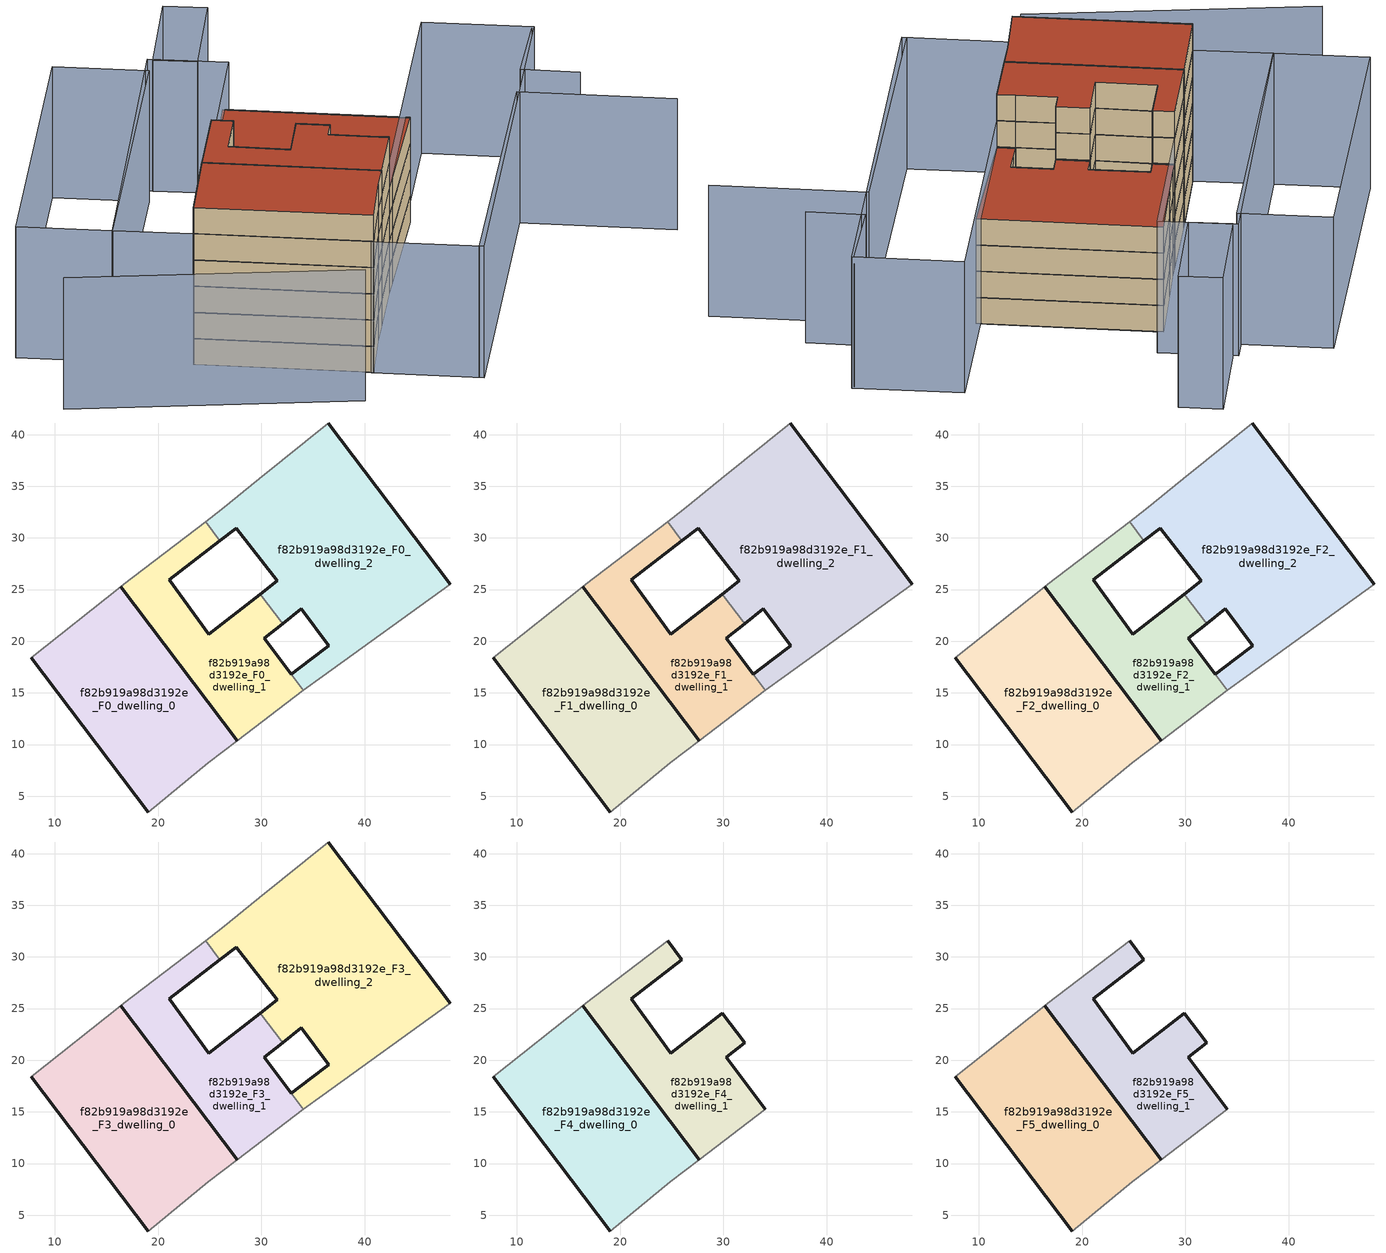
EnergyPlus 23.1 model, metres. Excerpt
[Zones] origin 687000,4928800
f82b919a98d3192e_F0_dwelling_0
 floor ground (EU_floor_Construction): 24.88,8.25 27.64,10.36 16.38,25.26 7.72,18.41 19.06,3.46 z0
 wall outside (EU_wall_Construction): 19.06,3.46 7.72,18.41 / 16.38,25.26 27.64,10.36 z0:3
 wall adiabatic (EU_wall_Construction): 7.72,18.41 16.38,25.26 / 27.64,10.36 24.88,8.25 19.06,3.46 z0:3
f82b919a98d3192e_F0_dwelling_1
 floor ground (EU_floor_Construction): 34.05,15.24 34.06,15.24 32.88,16.81 32.87,16.82 30.26,20.3 32.06,21.71 29.9,24.56 24.92,20.68 21.09,25.93 25.99,29.74 24.6,31.58 16.68,25.5 16.38,25.26 27.64,10.36 z0
 wall outside (EU_wall_Construction): 25.99,29.74 21.09,25.93 24.92,20.68 29.9,24.56 / 32.06,21.71 30.26,20.3 32.87,16.82 32.88,16.81 / 27.64,10.36 16.37,25.26 z0:3
 wall adiabatic (EU_wall_Construction): 34.06,15.24 34.05,15.24 27.64,10.36 / 16.38,25.26 16.68,25.5 24.6,31.58 z0:3
 wall to f82b919a98d3192e_F0_dwelling_2 (EU_wall_Construction): 24.6,31.58 25.99,29.74 / 29.9,24.56 32.06,21.71 / 32.88,16.81 34.06,15.24 z0:3
f82b919a98d3192e_F0_dwelling_2
 floor ground (EU_floor_Construction): 48.29,25.51 36.48,41.13 29.78,35.71 26.15,32.76 24.6,31.58 25.99,29.74 27.57,30.96 31.55,25.84 29.9,24.56 32.06,21.71 33.88,23.12 36.55,19.58 34.71,18.2 32.88,16.81 34.06,15.24 35.93,16.59 z0
 wall outside (EU_wall_Construction): 32.88,16.81 34.71,18.2 36.55,19.58 33.88,23.12 32.06,21.71 / 29.9,24.56 31.55,25.84 27.57,30.96 25.99,29.74 / 36.48,41.13 48.29,25.51 z0:3
 wall adiabatic (EU_wall_Construction): 24.6,31.58 26.15,32.76 29.78,35.71 36.48,41.13 / 48.29,25.51 35.93,16.59 34.06,15.24 z0:3
f82b919a98d3192e_F1_dwelling_0
 floor to f82b919a98d3192e_F0_dwelling_0 (EU_floor_Construction): 24.88,8.25 27.64,10.36 16.38,25.26 7.72,18.41 19.06,3.46 z3
 wall outside (EU_wall_Construction): 19.06,3.46 7.72,18.41 / 16.38,25.26 27.64,10.36 z3:6
 wall adiabatic (EU_wall_Construction): 7.72,18.41 16.38,25.26 / 27.64,10.36 24.88,8.25 19.06,3.46 z3:6
f82b919a98d3192e_F1_dwelling_1
 floor to f82b919a98d3192e_F0_dwelling_1 (EU_floor_Construction): 34.05,15.24 32.88,16.81 32.87,16.82 30.26,20.3 32.06,21.71 29.9,24.56 24.92,20.68 21.09,25.93 25.99,29.74 24.6,31.58 16.68,25.5 16.38,25.26 27.64,10.36 z3
 wall outside (EU_wall_Construction): 25.99,29.74 21.09,25.93 24.92,20.68 29.9,24.56 / 32.06,21.71 30.26,20.3 32.87,16.82 32.88,16.81 / 27.64,10.36 16.37,25.26 z3:6
 wall adiabatic (EU_wall_Construction): 34.06,15.24 34.05,15.24 27.64,10.36 / 16.38,25.26 16.68,25.5 24.6,31.58 z3:6
 wall to f82b919a98d3192e_F1_dwelling_2 (EU_wall_Construction): 24.6,31.58 25.99,29.74 / 29.9,24.56 32.06,21.71 / 32.88,16.81 34.06,15.24 z3:6
f82b919a98d3192e_F1_dwelling_2
 floor to f82b919a98d3192e_F0_dwelling_2 (EU_floor_Construction): 48.29,25.51 36.48,41.13 29.78,35.71 26.15,32.76 24.6,31.58 25.99,29.74 27.57,30.96 31.55,25.84 29.9,24.56 32.06,21.71 33.88,23.12 36.55,19.58 34.71,18.2 32.88,16.81 34.05,15.24 34.06,15.24 35.93,16.59 z3
 wall outside (EU_wall_Construction): 32.88,16.81 34.71,18.2 36.55,19.58 33.88,23.12 32.06,21.71 / 29.9,24.56 31.55,25.84 27.57,30.96 25.99,29.74 / 36.48,41.13 48.29,25.51 z3:6
 wall adiabatic (EU_wall_Construction): 24.6,31.58 26.15,32.76 29.78,35.71 36.48,41.13 / 48.29,25.51 35.93,16.59 34.06,15.24 z3:6
f82b919a98d3192e_F2_dwelling_0
 floor to f82b919a98d3192e_F1_dwelling_0 (EU_floor_Construction): 24.88,8.25 27.64,10.36 16.38,25.26 7.72,18.41 19.06,3.46 z6
 wall outside (EU_wall_Construction): 19.06,3.46 7.72,18.41 / 16.38,25.26 27.64,10.36 z6:9
 wall adiabatic (EU_wall_Construction): 7.72,18.41 16.38,25.26 / 27.64,10.36 24.88,8.25 19.06,3.46 z6:9
f82b919a98d3192e_F2_dwelling_1
 floor to f82b919a98d3192e_F1_dwelling_1 (EU_floor_Construction): 34.05,15.24 32.88,16.81 32.87,16.82 30.26,20.3 32.06,21.71 29.9,24.56 24.92,20.68 21.09,25.93 25.99,29.74 24.6,31.58 16.68,25.5 16.38,25.26 27.64,10.36 z6
 wall outside (EU_wall_Construction): 25.99,29.74 21.09,25.93 24.92,20.68 29.9,24.56 / 32.06,21.71 30.26,20.3 32.87,16.82 32.88,16.81 / 27.64,10.36 16.37,25.26 z6:9
 wall adiabatic (EU_wall_Construction): 34.06,15.24 34.05,15.24 27.64,10.36 / 16.38,25.26 16.68,25.5 24.6,31.58 z6:9
 wall to f82b919a98d3192e_F2_dwelling_2 (EU_wall_Construction): 24.6,31.58 25.99,29.74 / 29.9,24.56 32.06,21.71 / 32.88,16.81 34.06,15.24 z6:9
f82b919a98d3192e_F2_dwelling_2
 floor to f82b919a98d3192e_F1_dwelling_2 (EU_floor_Construction): 48.29,25.51 36.48,41.13 29.78,35.71 26.15,32.76 24.6,31.58 25.99,29.74 27.57,30.96 31.55,25.84 29.9,24.56 32.06,21.71 33.88,23.12 36.55,19.58 34.71,18.2 32.88,16.81 34.05,15.24 34.06,15.24 35.93,16.59 z6
 wall outside (EU_wall_Construction): 32.88,16.81 34.71,18.2 36.55,19.58 33.88,23.12 32.06,21.71 / 29.9,24.56 31.55,25.84 27.57,30.96 25.99,29.74 / 36.48,41.13 48.29,25.51 z6:9
 wall adiabatic (EU_wall_Construction): 24.6,31.58 26.15,32.76 29.78,35.71 36.48,41.13 / 48.29,25.51 35.93,16.59 34.06,15.24 z6:9
f82b919a98d3192e_F3_dwelling_0
 floor to f82b919a98d3192e_F2_dwelling_0 (EU_floor_Construction): 24.88,8.25 27.64,10.36 16.38,25.26 7.72,18.41 19.06,3.46 z9
 wall outside (EU_wall_Construction): 19.06,3.46 7.72,18.41 / 16.38,25.26 27.64,10.36 z9:12
 wall adiabatic (EU_wall_Construction): 7.72,18.41 16.38,25.26 / 27.64,10.36 24.88,8.25 19.06,3.46 z9:12
f82b919a98d3192e_F3_dwelling_1
 floor to f82b919a98d3192e_F2_dwelling_1 (EU_floor_Construction): 34.05,15.24 32.88,16.81 32.87,16.82 30.26,20.3 32.06,21.71 29.9,24.56 24.92,20.68 21.09,25.93 25.99,29.74 24.6,31.58 16.68,25.5 16.38,25.26 27.64,10.36 z9
 wall outside (EU_wall_Construction): 25.99,29.74 21.09,25.93 24.92,20.68 29.9,24.56 / 32.06,21.71 30.26,20.3 32.87,16.82 32.88,16.81 / 27.64,10.36 16.37,25.26 z9:12
 wall adiabatic (EU_wall_Construction): 34.06,15.24 34.05,15.24 27.64,10.36 / 16.38,25.26 16.68,25.5 24.6,31.58 z9:12
 wall to f82b919a98d3192e_F3_dwelling_2 (EU_wall_Construction): 24.6,31.58 25.99,29.74 / 29.9,24.56 32.06,21.71 / 32.88,16.81 34.06,15.24 z9:12
f82b919a98d3192e_F3_dwelling_2
 floor to f82b919a98d3192e_F2_dwelling_2 (EU_floor_Construction): 48.29,25.51 36.48,41.13 29.78,35.71 26.15,32.76 24.6,31.58 25.99,29.74 27.57,30.96 31.55,25.84 29.9,24.56 32.06,21.71 33.88,23.12 36.55,19.58 34.71,18.2 32.88,16.81 34.05,15.24 34.06,15.24 35.93,16.59 z9
 wall outside (EU_wall_Construction): 32.88,16.81 34.71,18.2 36.55,19.58 33.88,23.12 32.06,21.71 / 29.9,24.56 31.55,25.84 27.57,30.96 25.99,29.74 / 36.48,41.13 48.29,25.51 z9:12
 wall adiabatic (EU_wall_Construction): 24.6,31.58 26.15,32.76 29.78,35.71 36.48,41.13 / 48.29,25.51 35.93,16.59 34.06,15.24 z9:12
 roof outside (EU_roof_Construction): 36.48,41.13 48.29,25.51 35.93,16.59 34.06,15.24 32.88,16.81 34.71,18.2 36.55,19.58 33.88,23.12 32.06,21.71 29.9,24.56 31.55,25.84 27.57,30.96 25.99,29.74 24.6,31.58 26.15,32.76 29.78,35.71 z12
f82b919a98d3192e_F4_dwelling_0
 floor to f82b919a98d3192e_F3_dwelling_0 (EU_floor_Construction): 24.88,8.25 27.64,10.36 16.38,25.26 7.72,18.41 19.06,3.46 z12
 wall outside (EU_wall_Construction): 19.06,3.46 7.72,18.41 / 16.38,25.26 27.64,10.36 z12:15
 wall adiabatic (EU_wall_Construction): 7.72,18.41 16.38,25.26 / 27.64,10.36 24.88,8.25 19.06,3.46 z12:15
f82b919a98d3192e_F4_dwelling_1
 floor to f82b919a98d3192e_F3_dwelling_1 (EU_floor_Construction): 34.05,15.24 32.88,16.81 32.87,16.82 30.26,20.3 32.06,21.71 29.9,24.56 24.92,20.68 21.09,25.93 25.99,29.74 24.6,31.58 16.68,25.5 16.38,25.26 27.64,10.36 z12
 wall outside (EU_wall_Construction): 24.6,31.58 25.99,29.74 21.09,25.93 24.92,20.68 29.9,24.56 32.06,21.71 30.26,20.3 32.87,16.82 32.88,16.81 34.06,15.24 / 27.64,10.36 16.37,25.26 z12:15
 wall adiabatic (EU_wall_Construction): 34.06,15.24 34.05,15.24 27.64,10.36 / 16.38,25.26 16.68,25.5 24.6,31.58 z12:15
f82b919a98d3192e_F5_dwelling_0
 floor to f82b919a98d3192e_F4_dwelling_0 (EU_floor_Construction): 24.88,8.25 27.64,10.36 16.38,25.26 7.72,18.41 19.06,3.46 z15
 wall outside (EU_wall_Construction): 19.06,3.46 7.72,18.41 / 16.38,25.26 27.64,10.36 z15:18
 wall adiabatic (EU_wall_Construction): 7.72,18.41 16.38,25.26 / 27.64,10.36 24.88,8.25 19.06,3.46 z15:18
 roof outside (EU_roof_Construction): 16.38,25.26 27.64,10.36 24.88,8.25 19.06,3.46 7.72,18.41 z18
f82b919a98d3192e_F5_dwelling_1
 floor to f82b919a98d3192e_F4_dwelling_1 (EU_floor_Construction): 34.05,15.24 32.88,16.81 32.87,16.82 30.26,20.3 32.06,21.71 29.9,24.56 24.92,20.68 21.09,25.93 25.99,29.74 24.6,31.58 16.68,25.5 16.38,25.26 27.64,10.36 z15
 wall outside (EU_wall_Construction): 24.6,31.58 25.99,29.74 21.09,25.93 24.92,20.68 29.9,24.56 32.06,21.71 30.26,20.3 32.87,16.82 32.88,16.81 34.06,15.24 / 27.64,10.36 16.37,25.26 z15:18
 wall adiabatic (EU_wall_Construction): 34.06,15.24 34.05,15.24 27.64,10.36 / 16.38,25.26 16.68,25.5 24.6,31.58 z15:18
 roof outside (EU_roof_Construction): 29.9,24.56 32.06,21.71 30.26,20.3 32.87,16.82 32.88,16.81 34.06,15.24 34.05,15.24 27.64,10.36 16.38,25.26 16.68,25.5 24.6,31.58 25.99,29.74 21.09,25.93 24.92,20.68 z18
shading: -9.23,20.99 13.47,-0.48 / 25.67,-5.26 55.73,17.4 / 55.73,17.4 65.78,4.07 / 63.64,15.78 59.94,20.83 / 59.94,20.83 68,26.73 / 68.42,26.73 26,-5.7 / 26,-5.7 18.85,3.65 / 18.85,3.65 61.27,36.08 / 61.27,36.08 68.42,26.73 / 40.59,44.01 7.72,18.41 / 7.72,18.41 2.53,25.08 / 2.53,25.08 35.4,50.67 / 35.4,50.67 40.59,44.01 / 33.52,48.66 2.57,25.02 / 2.57,25.02 -3.56,33.03 / -3.56,33.03 27.4,56.68 / 27.4,56.68 33.52,48.66 / 35.68,50.14 45.96,58.3 / 45.96,58.3 48.85,54.65 / 48.85,54.65 38.57,46.49 / 38.57,46.49 35.68,50.14 z0:15
[Building]
EU S2 Campaign: North Axis=0; Terrain=City; Solar Distribution=FullExterior
[Site:Location]
Bologna: Latitude=44.5; Longitude=11.25; Time Zone=1; Elevation=37
[SizingPeriod:WeatherFileDays]
AnnualSizingPeriod: Begin Month=1; Begin Day of Month=1; End Month=12; End Day of Month=31; Day of Week for Start Day=Monday; Use Weather File Daylight Saving Period=No; Use Weather File Rain and Snow Indicators=No
[MATERIAL]
EU_InternalMass_Material: Roughness=MediumRough; Thickness=0.1; Conductivity=1; Density=1800; Specific Heat=900; Thermal Absorptance=0.9; Solar Absorptance=0.7; Visible Absorptance=0.7
[MATERIAL:NOMASS] Roughness=MediumRough; Thermal Absorptance=0.9; Solar Absorptance=0.7; Visible Absorptance=0.7
Name | Thermal Resistance
EU_wall_NoMass | 0.905828
EU_roof_NoMass | 0.37593
EU_floor_NoMass | 0.67114
[CONSTRUCTION]
EU_wall_Construction: EU_wall_NoMass
EU_roof_Construction: EU_roof_NoMass
EU_floor_Construction: EU_floor_NoMass
EU_InternalMass_Construction: EU_InternalMass_Material
[ZONE] Type=1; Multiplier=1; Ceiling Height=autocalculate; Floor Area=autocalculate; Part of Total Floor Area=Yes
Name | Volume
f82b919a98d3192e_F0_dwelling_0; f82b919a98d3192e_F1_dwelling_0; f82b919a98d3192e_F2_dwelling_0; f82b919a98d3192e_F3_dwelling_0; f82b919a98d3192e_F4_dwelling_0; f82b919a98d3192e_F5_dwelling_0 | 617.81
f82b919a98d3192e_F0_dwelling_1; f82b919a98d3192e_F1_dwelling_1; f82b919a98d3192e_F2_dwelling_1; f82b919a98d3192e_F3_dwelling_1; f82b919a98d3192e_F4_dwelling_1; f82b919a98d3192e_F5_dwelling_1 | 416.139
f82b919a98d3192e_F0_dwelling_2 | 819.551
f82b919a98d3192e_F1_dwelling_2; f82b919a98d3192e_F2_dwelling_2; f82b919a98d3192e_F3_dwelling_2 | 819.552
[INTERNALMASS] Construction=EU_InternalMass_Construction
Name | Zone or ZoneList | Surface Area
f82b919a98d3192e_F0_dwelling_0_EU_InternalMass | f82b919a98d3192e_F0_dwelling_0 | 205.936
f82b919a98d3192e_F0_dwelling_1_EU_InternalMass | f82b919a98d3192e_F0_dwelling_1 | 138.713
f82b919a98d3192e_F0_dwelling_2_EU_InternalMass | f82b919a98d3192e_F0_dwelling_2 | 273.184
f82b919a98d3192e_F1_dwelling_0_EU_InternalMass | f82b919a98d3192e_F1_dwelling_0 | 205.936
f82b919a98d3192e_F1_dwelling_1_EU_InternalMass | f82b919a98d3192e_F1_dwelling_1 | 138.713
f82b919a98d3192e_F1_dwelling_2_EU_InternalMass | f82b919a98d3192e_F1_dwelling_2 | 273.184
f82b919a98d3192e_F2_dwelling_0_EU_InternalMass | f82b919a98d3192e_F2_dwelling_0 | 205.936
f82b919a98d3192e_F2_dwelling_1_EU_InternalMass | f82b919a98d3192e_F2_dwelling_1 | 138.713
f82b919a98d3192e_F2_dwelling_2_EU_InternalMass | f82b919a98d3192e_F2_dwelling_2 | 273.184
f82b919a98d3192e_F3_dwelling_0_EU_InternalMass | f82b919a98d3192e_F3_dwelling_0 | 205.936
f82b919a98d3192e_F3_dwelling_1_EU_InternalMass | f82b919a98d3192e_F3_dwelling_1 | 138.713
f82b919a98d3192e_F3_dwelling_2_EU_InternalMass | f82b919a98d3192e_F3_dwelling_2 | 273.184
f82b919a98d3192e_F4_dwelling_0_EU_InternalMass | f82b919a98d3192e_F4_dwelling_0 | 344.65
f82b919a98d3192e_F4_dwelling_1_EU_InternalMass | f82b919a98d3192e_F4_dwelling_1 | 273.184
f82b919a98d3192e_F5_dwelling_0_EU_InternalMass | f82b919a98d3192e_F5_dwelling_0 | 344.65
f82b919a98d3192e_F5_dwelling_1_EU_InternalMass | f82b919a98d3192e_F5_dwelling_1 | 273.184
[OTHEREQUIPMENT] Fuel Type=Electricity; Design Level Calculation Method=Watts/Area; Power per Zone Floor Area=1; Fraction Latent=0; Fraction Radiant=0; Fraction Lost=0; Carbon Dioxide Generation Rate=0; EndUse Subcategory=EU_Step8_InternalGains
Name | Zone or ZoneList or Space or SpaceList | Schedule
EU_Step8_InternalGain_f82b919a98d3192e_F0_dwelling_0_f000 | f82b919a98d3192e_F0_dwelling_0 | EU_Step8_GainSchedule_f82b919a98d3192e_F0_dwelling_0_f000
EU_Step8_InternalGain_f82b919a98d3192e_F0_dwelling_1_f000 | f82b919a98d3192e_F0_dwelling_1 | EU_Step8_GainSchedule_f82b919a98d3192e_F0_dwelling_1_f000
EU_Step8_InternalGain_f82b919a98d3192e_F0_dwelling_2_f000 | f82b919a98d3192e_F0_dwelling_2 | EU_Step8_GainSchedule_f82b919a98d3192e_F0_dwelling_2_f000
EU_Step8_InternalGain_f82b919a98d3192e_F1_dwelling_0_f000 | f82b919a98d3192e_F1_dwelling_0 | EU_Step8_GainSchedule_f82b919a98d3192e_F1_dwelling_0_f000
EU_Step8_InternalGain_f82b919a98d3192e_F1_dwelling_1_f000 | f82b919a98d3192e_F1_dwelling_1 | EU_Step8_GainSchedule_f82b919a98d3192e_F1_dwelling_1_f000
EU_Step8_InternalGain_f82b919a98d3192e_F1_dwelling_2_f000 | f82b919a98d3192e_F1_dwelling_2 | EU_Step8_GainSchedule_f82b919a98d3192e_F1_dwelling_2_f000
EU_Step8_InternalGain_f82b919a98d3192e_F2_dwelling_0_f000 | f82b919a98d3192e_F2_dwelling_0 | EU_Step8_GainSchedule_f82b919a98d3192e_F2_dwelling_0_f000
EU_Step8_InternalGain_f82b919a98d3192e_F2_dwelling_1_f000 | f82b919a98d3192e_F2_dwelling_1 | EU_Step8_GainSchedule_f82b919a98d3192e_F2_dwelling_1_f000
EU_Step8_InternalGain_f82b919a98d3192e_F2_dwelling_2_f000 | f82b919a98d3192e_F2_dwelling_2 | EU_Step8_GainSchedule_f82b919a98d3192e_F2_dwelling_2_f000
EU_Step8_InternalGain_f82b919a98d3192e_F3_dwelling_0_f000 | f82b919a98d3192e_F3_dwelling_0 | EU_Step8_GainSchedule_f82b919a98d3192e_F3_dwelling_0_f000
EU_Step8_InternalGain_f82b919a98d3192e_F3_dwelling_1_f000 | f82b919a98d3192e_F3_dwelling_1 | EU_Step8_GainSchedule_f82b919a98d3192e_F3_dwelling_1_f000
EU_Step8_InternalGain_f82b919a98d3192e_F3_dwelling_2_f000 | f82b919a98d3192e_F3_dwelling_2 | EU_Step8_GainSchedule_f82b919a98d3192e_F3_dwelling_2_f000
EU_Step8_InternalGain_f82b919a98d3192e_F4_dwelling_0_f000 | f82b919a98d3192e_F4_dwelling_0 | EU_Step8_GainSchedule_f82b919a98d3192e_F4_dwelling_0_f000
EU_Step8_InternalGain_f82b919a98d3192e_F4_dwelling_1_f000 | f82b919a98d3192e_F4_dwelling_1 | EU_Step8_GainSchedule_f82b919a98d3192e_F4_dwelling_1_f000
EU_Step8_InternalGain_f82b919a98d3192e_F5_dwelling_0_f000 | f82b919a98d3192e_F5_dwelling_0 | EU_Step8_GainSchedule_f82b919a98d3192e_F5_dwelling_0_f000
EU_Step8_InternalGain_f82b919a98d3192e_F5_dwelling_1_f000 | f82b919a98d3192e_F5_dwelling_1 | EU_Step8_GainSchedule_f82b919a98d3192e_F5_dwelling_1_f000
[ZONEVENTILATION:DESIGNFLOWRATE] Schedule=EU_AlwaysOn; Design Flow Rate Calculation Method=AirChanges/Hour; Air Changes per Hour=0.73129; Ventilation Type=Natural; Fan Pressure Rise=0; Fan Total Efficiency=1; Constant Term Coefficient=1; Temperature Term Coefficient=0; Velocity Term Coefficient=0; Velocity Squared Term Coefficient=0; Minimum Indoor Temperature=-100; Maximum Indoor Temperature=100; Delta Temperature=-100; Minimum Outdoor Temperature=-100; Maximum Outdoor Temperature=100; Maximum Wind Speed=40
Name | Zone or ZoneList or Space or SpaceList
EU_ConstantAir_f82b919a98d3192e_F0_dwelling_0 | f82b919a98d3192e_F0_dwelling_0
EU_ConstantAir_f82b919a98d3192e_F0_dwelling_1 | f82b919a98d3192e_F0_dwelling_1
EU_ConstantAir_f82b919a98d3192e_F0_dwelling_2 | f82b919a98d3192e_F0_dwelling_2
EU_ConstantAir_f82b919a98d3192e_F1_dwelling_0 | f82b919a98d3192e_F1_dwelling_0
EU_ConstantAir_f82b919a98d3192e_F1_dwelling_1 | f82b919a98d3192e_F1_dwelling_1
EU_ConstantAir_f82b919a98d3192e_F1_dwelling_2 | f82b919a98d3192e_F1_dwelling_2
EU_ConstantAir_f82b919a98d3192e_F2_dwelling_0 | f82b919a98d3192e_F2_dwelling_0
EU_ConstantAir_f82b919a98d3192e_F2_dwelling_1 | f82b919a98d3192e_F2_dwelling_1
EU_ConstantAir_f82b919a98d3192e_F2_dwelling_2 | f82b919a98d3192e_F2_dwelling_2
EU_ConstantAir_f82b919a98d3192e_F3_dwelling_0 | f82b919a98d3192e_F3_dwelling_0
EU_ConstantAir_f82b919a98d3192e_F3_dwelling_1 | f82b919a98d3192e_F3_dwelling_1
EU_ConstantAir_f82b919a98d3192e_F3_dwelling_2 | f82b919a98d3192e_F3_dwelling_2
EU_ConstantAir_f82b919a98d3192e_F4_dwelling_0 | f82b919a98d3192e_F4_dwelling_0
EU_ConstantAir_f82b919a98d3192e_F4_dwelling_1 | f82b919a98d3192e_F4_dwelling_1
EU_ConstantAir_f82b919a98d3192e_F5_dwelling_0 | f82b919a98d3192e_F5_dwelling_0
EU_ConstantAir_f82b919a98d3192e_F5_dwelling_1 | f82b919a98d3192e_F5_dwelling_1
[HVACTEMPLATE:THERMOSTAT] Constant Heating Setpoint=20; Constant Cooling Setpoint=50
EU_HeatOnly_f82b919a98d3192e_F0_dwelling_0; EU_HeatOnly_f82b919a98d3192e_F0_dwelling_1; EU_HeatOnly_f82b919a98d3192e_F0_dwelling_2; EU_HeatOnly_f82b919a98d3192e_F1_dwelling_0; EU_HeatOnly_f82b919a98d3192e_F1_dwelling_1; EU_HeatOnly_f82b919a98d3192e_F1_dwelling_2; EU_HeatOnly_f82b919a98d3192e_F2_dwelling_0; EU_HeatOnly_f82b919a98d3192e_F2_dwelling_1; EU_HeatOnly_f82b919a98d3192e_F2_dwelling_2; EU_HeatOnly_f82b919a98d3192e_F3_dwelling_0; EU_HeatOnly_f82b919a98d3192e_F3_dwelling_1; EU_HeatOnly_f82b919a98d3192e_F3_dwelling_2; EU_HeatOnly_f82b919a98d3192e_F4_dwelling_0; EU_HeatOnly_f82b919a98d3192e_F4_dwelling_1; EU_HeatOnly_f82b919a98d3192e_F5_dwelling_0; EU_HeatOnly_f82b919a98d3192e_F5_dwelling_1
[HVACTEMPLATE:ZONE:IDEALLOADSAIRSYSTEM] System Availability Schedule=EU_AlwaysOn; Maximum Heating Supply Air Temperature=50; Minimum Cooling Supply Air Temperature=13; Maximum Heating Supply Air Humidity Ratio=0.0156; Minimum Cooling Supply Air Humidity Ratio=0.0077; Heating Limit=NoLimit; Cooling Limit=NoLimit; Heating Availability Schedule=EU_AlwaysOn; Cooling Availability Schedule=EU_CoolingOff; Dehumidification Control Type=ConstantSensibleHeatRatio; Cooling Sensible Heat Ratio=0.7; Dehumidification Setpoint=60; Humidification Control Type=None; Humidification Setpoint=30; Outdoor Air Method=None; Outdoor Air Flow Rate per Person=0.00944; Outdoor Air Flow Rate per Zone Floor Area=0; Outdoor Air Flow Rate per Zone=0; Demand Controlled Ventilation Type=None; Outdoor Air Economizer Type=NoEconomizer; Heat Recovery Type=None; Sensible Heat Recovery Effectiveness=0.7; Latent Heat Recovery Effectiveness=0.65
Name | Template Thermostat
f82b919a98d3192e_F0_dwelling_0 | EU_HeatOnly_f82b919a98d3192e_F0_dwelling_0
f82b919a98d3192e_F0_dwelling_1 | EU_HeatOnly_f82b919a98d3192e_F0_dwelling_1
f82b919a98d3192e_F0_dwelling_2 | EU_HeatOnly_f82b919a98d3192e_F0_dwelling_2
f82b919a98d3192e_F1_dwelling_0 | EU_HeatOnly_f82b919a98d3192e_F1_dwelling_0
f82b919a98d3192e_F1_dwelling_1 | EU_HeatOnly_f82b919a98d3192e_F1_dwelling_1
f82b919a98d3192e_F1_dwelling_2 | EU_HeatOnly_f82b919a98d3192e_F1_dwelling_2
f82b919a98d3192e_F2_dwelling_0 | EU_HeatOnly_f82b919a98d3192e_F2_dwelling_0
f82b919a98d3192e_F2_dwelling_1 | EU_HeatOnly_f82b919a98d3192e_F2_dwelling_1
f82b919a98d3192e_F2_dwelling_2 | EU_HeatOnly_f82b919a98d3192e_F2_dwelling_2
f82b919a98d3192e_F3_dwelling_0 | EU_HeatOnly_f82b919a98d3192e_F3_dwelling_0
f82b919a98d3192e_F3_dwelling_1 | EU_HeatOnly_f82b919a98d3192e_F3_dwelling_1
f82b919a98d3192e_F3_dwelling_2 | EU_HeatOnly_f82b919a98d3192e_F3_dwelling_2
f82b919a98d3192e_F4_dwelling_0 | EU_HeatOnly_f82b919a98d3192e_F4_dwelling_0
f82b919a98d3192e_F4_dwelling_1 | EU_HeatOnly_f82b919a98d3192e_F4_dwelling_1
f82b919a98d3192e_F5_dwelling_0 | EU_HeatOnly_f82b919a98d3192e_F5_dwelling_0
f82b919a98d3192e_F5_dwelling_1 | EU_HeatOnly_f82b919a98d3192e_F5_dwelling_1
[SIZING:ZONE] Zone Cooling Design Supply Air Temperature Input Method=SupplyAirTemperature; Zone Cooling Design Supply Air Temperature=13; Zone Heating Design Supply Air Temperature Input Method=SupplyAirTemperature; Zone Heating Design Supply Air Temperature=50; Zone Cooling Design Supply Air Humidity Ratio=0.008; Zone Heating Design Supply Air Humidity Ratio=0.008; Cooling Design Air Flow Method=DesignDay; Cooling Design Air Flow Rate=0; Cooling Minimum Air Flow per Zone Floor Area=0.000762; Cooling Minimum Air Flow=0; Cooling Minimum Air Flow Fraction=0.2; Heating Design Air Flow Method=DesignDay; Heating Design Air Flow Rate=0; Heating Maximum Air Flow per Zone Floor Area=0.002032; Heating Maximum Air Flow=0.141576; Heating Maximum Air Flow Fraction=0.3; Account for Dedicated Outdoor Air System=No; Dedicated Outdoor Air System Control Strategy=NeutralSupplyAir; Dedicated Outdoor Air Low Setpoint Temperature for Design=autosize; Dedicated Outdoor Air High Setpoint Temperature for Design=autosize; Zone Load Sizing Method=Sensible Load Only No Latent Load; Zone Latent Cooling Design Supply Air Humidity Ratio Input Method=HumidityRatioDifference; Zone Cooling Design Supply Air Humidity Ratio Difference=0.005; Zone Latent Heating Design Supply Air Humidity Ratio Input Method=HumidityRatioDifference; Zone Humidification Design Supply Air Humidity Ratio Difference=0.005
f82b919a98d3192e_F0_dwelling_0; f82b919a98d3192e_F0_dwelling_1; f82b919a98d3192e_F0_dwelling_2; f82b919a98d3192e_F1_dwelling_0; f82b919a98d3192e_F1_dwelling_1; f82b919a98d3192e_F1_dwelling_2; f82b919a98d3192e_F2_dwelling_0; f82b919a98d3192e_F2_dwelling_1; f82b919a98d3192e_F2_dwelling_2; f82b919a98d3192e_F3_dwelling_0; f82b919a98d3192e_F3_dwelling_1; f82b919a98d3192e_F3_dwelling_2; f82b919a98d3192e_F4_dwelling_0; f82b919a98d3192e_F4_dwelling_1; f82b919a98d3192e_F5_dwelling_0; f82b919a98d3192e_F5_dwelling_1
[SCHEDULE:CONSTANT]
Name | Hourly Value
EU_AlwaysOn | 1
EU_CoolingOff | 0
[SCHEDULE:FILE] Column Number=1; Rows to Skip at Top=0; Number of Hours of Data=8760; Column Separator=Comma; Interpolate to Timestep=No; Minutes per Item=60; Adjust Schedule for Daylight Savings=Yes
Name | File
EU_Step8_GainSchedule_f82b919a98d3192e_F0_dwelling_0_f000 | ../../schedules/f82b919a98d3192e/f82b919a98d3192e_F0_dwelling_0_f000_gain.csv
EU_Step8_GainSchedule_f82b919a98d3192e_F0_dwelling_1_f000 | ../../schedules/f82b919a98d3192e/f82b919a98d3192e_F0_dwelling_1_f000_gain.csv
EU_Step8_GainSchedule_f82b919a98d3192e_F0_dwelling_2_f000 | ../../schedules/f82b919a98d3192e/f82b919a98d3192e_F0_dwelling_2_f000_gain.csv
EU_Step8_GainSchedule_f82b919a98d3192e_F1_dwelling_0_f000 | ../../schedules/f82b919a98d3192e/f82b919a98d3192e_F1_dwelling_0_f000_gain.csv
EU_Step8_GainSchedule_f82b919a98d3192e_F1_dwelling_1_f000 | ../../schedules/f82b919a98d3192e/f82b919a98d3192e_F1_dwelling_1_f000_gain.csv
EU_Step8_GainSchedule_f82b919a98d3192e_F1_dwelling_2_f000 | ../../schedules/f82b919a98d3192e/f82b919a98d3192e_F1_dwelling_2_f000_gain.csv
EU_Step8_GainSchedule_f82b919a98d3192e_F2_dwelling_0_f000 | ../../schedules/f82b919a98d3192e/f82b919a98d3192e_F2_dwelling_0_f000_gain.csv
EU_Step8_GainSchedule_f82b919a98d3192e_F2_dwelling_1_f000 | ../../schedules/f82b919a98d3192e/f82b919a98d3192e_F2_dwelling_1_f000_gain.csv
EU_Step8_GainSchedule_f82b919a98d3192e_F2_dwelling_2_f000 | ../../schedules/f82b919a98d3192e/f82b919a98d3192e_F2_dwelling_2_f000_gain.csv
EU_Step8_GainSchedule_f82b919a98d3192e_F3_dwelling_0_f000 | ../../schedules/f82b919a98d3192e/f82b919a98d3192e_F3_dwelling_0_f000_gain.csv
EU_Step8_GainSchedule_f82b919a98d3192e_F3_dwelling_1_f000 | ../../schedules/f82b919a98d3192e/f82b919a98d3192e_F3_dwelling_1_f000_gain.csv
EU_Step8_GainSchedule_f82b919a98d3192e_F3_dwelling_2_f000 | ../../schedules/f82b919a98d3192e/f82b919a98d3192e_F3_dwelling_2_f000_gain.csv
EU_Step8_GainSchedule_f82b919a98d3192e_F4_dwelling_0_f000 | ../../schedules/f82b919a98d3192e/f82b919a98d3192e_F4_dwelling_0_f000_gain.csv
EU_Step8_GainSchedule_f82b919a98d3192e_F4_dwelling_1_f000 | ../../schedules/f82b919a98d3192e/f82b919a98d3192e_F4_dwelling_1_f000_gain.csv
EU_Step8_GainSchedule_f82b919a98d3192e_F5_dwelling_0_f000 | ../../schedules/f82b919a98d3192e/f82b919a98d3192e_F5_dwelling_0_f000_gain.csv
EU_Step8_GainSchedule_f82b919a98d3192e_F5_dwelling_1_f000 | ../../schedules/f82b919a98d3192e/f82b919a98d3192e_F5_dwelling_1_f000_gain.csv
